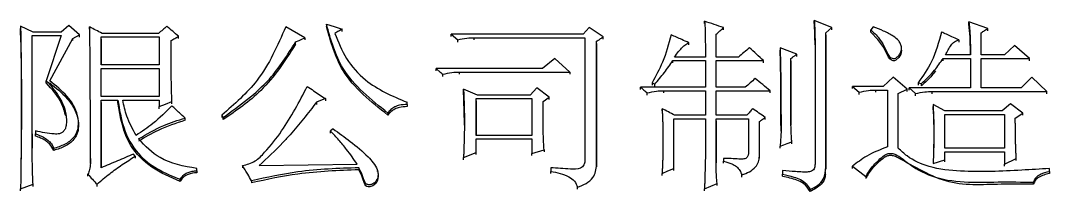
# Model space of a CAD drawing. Header units: millimetres. Extents: x 2251 to 4395, y 932 to 2449.
# Drawn here: x 2762.95 to 2776.34, y 2234.47 to 2236.7 of the extents above; entities that cross this region are included whole.
import ezdxf

# ---------------------------------------------------------------- set-up
doc = ezdxf.new("R2010")
doc.units = ezdxf.units.MM

msp = doc.modelspace()

# ---------------------------------------------------------------- linework, layer by layer
at = {"color": 7, "linetype": 'Continuous', "lineweight": 25}
for p, q in [((2763.108, 2236.549), (2762.946, 2236.624)), ((2762.946, 2236.624), (2762.946, 2236.594)), ((2762.949, 2236.415), (2762.946, 2236.594)), ((2763.573, 2236.633), (2763.476, 2236.549)), ((2763.714, 2236.512), (2763.573, 2236.633)), ((2763.844, 2236.585), (2763.844, 2236.615)), ((2766.645, 2236.475), (2766.397, 2236.615)), ((2766.927, 2236.652), (2766.927, 2236.622)), ((2767.132, 2236.557), (2767.132, 2236.587)), ((2770.345, 2236.606), (2770.269, 2236.521)), ((2770.529, 2236.484), (2770.345, 2236.606)), ((2771.849, 2236.66), (2771.849, 2236.69)), ((2772.097, 2236.576), (2772.097, 2236.606)), ((2773.504, 2236.606), (2773.276, 2236.699)), ((2773.276, 2236.669), (2773.276, 2236.699)), ((2773.428, 2236.54), (2773.504, 2236.606)), ((2773.504, 2236.576), (2773.504, 2236.606)), ((2774.045, 2236.615), (2774.012, 2236.578)), ((2774.012, 2236.548), (2774.012, 2236.577)), ((2775.537, 2236.596), (2775.288, 2236.68)), ((2775.288, 2236.65), (2775.288, 2236.68)), ((2775.537, 2236.566), (2775.537, 2236.596)), ((2763.097, 2236.503), (2763.476, 2236.503)), ((2763.097, 2235.031), (2763.097, 2236.503)), ((2763.097, 2236.473), (2763.097, 2236.503)), ((2763.476, 2236.549), (2763.108, 2236.549)), ((2763.476, 2236.503), (2763.281, 2235.913)), ((2763.325, 2235.913), (2763.627, 2236.465)), ((2763.627, 2236.465), (2763.714, 2236.512)), ((2763.627, 2236.436), (2763.627, 2236.465)), ((2763.714, 2236.482), (2763.714, 2236.512)), ((2763.995, 2236.484), (2764.752, 2236.484)), ((2763.995, 2236.119), (2763.995, 2236.484)), ((2763.995, 2236.454), (2763.995, 2236.484)), ((2763.995, 2236.454), (2763.995, 2236.119)), ((2764.742, 2236.531), (2764.006, 2236.531)), ((2764.752, 2236.484), (2764.752, 2236.119)), ((2765.001, 2236.464), (2765.001, 2236.493)), ((2766.645, 2236.475), (2766.645, 2236.445)), ((2768.549, 2236.521), (2768.636, 2236.447)), ((2770.269, 2236.521), (2768.549, 2236.521)), ((2768.549, 2236.492), (2768.549, 2236.521)), ((2768.636, 2236.417), (2768.636, 2236.447)), ((2768.852, 2236.475), (2770.291, 2236.475)), ((2768.852, 2236.445), (2768.852, 2236.475)), ((2770.291, 2236.475), (2770.291, 2234.862)), ((2770.529, 2236.455), (2770.529, 2236.484)), ((2772, 2236.222), (2772, 2236.521)), ((2772, 2236.492), (2772, 2236.521)), ((2773.428, 2234.787), (2773.428, 2236.54)), ((2773.428, 2236.511), (2773.428, 2236.54)), ((2773.428, 2236.51), (2773.428, 2234.759)), ((2775.159, 2236.447), (2775.159, 2236.417)), ((2775.451, 2236.25), (2775.451, 2236.54)), ((2775.451, 2236.511), (2775.451, 2236.54)), ((2766.526, 2236.389), (2766.526, 2236.419)), ((2770.442, 2234.815), (2770.442, 2236.428)), ((2770.442, 2236.399), (2770.442, 2236.428)), ((2770.442, 2236.398), (2770.442, 2234.787)), ((2771.643, 2236.38), (2771.643, 2236.409)), ((2771.859, 2236.363), (2771.859, 2236.222)), ((2771.859, 2236.363), (2771.859, 2236.333)), ((2773.049, 2236.26), (2772.833, 2236.344)), ((2772.833, 2236.344), (2772.833, 2236.315)), ((2773.287, 2236.409), (2773.287, 2234.824)), ((2773.287, 2236.409), (2773.287, 2236.38)), ((2774.411, 2236.345), (2774.411, 2236.355)), ((2774.411, 2236.325), (2774.411, 2236.336)), ((2775.883, 2236.372), (2775.754, 2236.25)), ((2776.078, 2236.204), (2775.883, 2236.372)), ((2769.901, 2236.204), (2769.739, 2236.072)), ((2770.096, 2236.026), (2769.901, 2236.204)), ((2771.438, 2236.175), (2771.859, 2236.175)), ((2771.859, 2236.222), (2771.459, 2236.222)), ((2771.859, 2236.175), (2771.859, 2235.829)), ((2772.292, 2236.222), (2772, 2236.222)), ((2772, 2236.175), (2772.617, 2236.175)), ((2772, 2235.829), (2772, 2236.175)), ((2772, 2236.146), (2772, 2236.175)), ((2772.617, 2236.146), (2772.617, 2236.175)), ((2772.974, 2235.332), (2772.974, 2236.204)), ((2772.974, 2236.174), (2772.974, 2236.204)), ((2772.974, 2236.174), (2772.974, 2235.332)), ((2773.049, 2236.23), (2773.049, 2236.26)), ((2774.953, 2236.204), (2775.31, 2236.204)), ((2774.953, 2236.174), (2774.953, 2236.204)), ((2775.31, 2236.25), (2774.986, 2236.25)), ((2775.31, 2236.204), (2775.31, 2235.82)), ((2775.754, 2236.25), (2775.451, 2236.25)), ((2775.451, 2236.204), (2776.078, 2236.204)), ((2775.451, 2235.82), (2775.451, 2236.204)), ((2775.451, 2236.174), (2775.451, 2236.204)), ((2776.078, 2236.174), (2776.078, 2236.204)), ((2764.752, 2236.119), (2763.995, 2236.119)), ((2763.995, 2236.072), (2764.752, 2236.072)), ((2763.995, 2235.707), (2763.995, 2236.072)), ((2763.995, 2236.044), (2763.995, 2236.072)), ((2764.752, 2236.072), (2764.752, 2235.707)), ((2769.739, 2236.072), (2768.355, 2236.072)), ((2768.355, 2236.044), (2768.355, 2236.072)), ((2763.281, 2235.885), (2763.281, 2235.913)), ((2768.441, 2235.969), (2768.441, 2235.998)), ((2768.657, 2236.026), (2770.096, 2236.026)), ((2768.657, 2235.997), (2768.657, 2236.026)), ((2770.096, 2236.026), (2770.096, 2235.997)), ((2774.304, 2235.96), (2774.174, 2235.838)), ((2774.488, 2235.801), (2774.304, 2235.96)), ((2776.111, 2235.96), (2775.97, 2235.82)), ((2776.305, 2235.773), (2776.111, 2235.96)), ((2768.895, 2235.726), (2768.712, 2235.801)), ((2768.712, 2235.772), (2768.712, 2235.801)), ((2769.664, 2235.82), (2769.577, 2235.726)), ((2769.826, 2235.698), (2769.664, 2235.82)), ((2771.859, 2235.829), (2771.016, 2235.829)), ((2771.016, 2235.8), (2771.016, 2235.829)), ((2771.167, 2235.885), (2771.2, 2235.866)), ((2771.167, 2235.885), (2771.167, 2235.857)), ((2771.2, 2235.838), (2771.2, 2235.866)), ((2771.319, 2235.782), (2771.859, 2235.782)), ((2771.319, 2235.754), (2771.319, 2235.782)), ((2771.859, 2235.782), (2771.859, 2235.463)), ((2772.379, 2235.829), (2772, 2235.829)), ((2772, 2235.782), (2772.703, 2235.782)), ((2772, 2235.463), (2772, 2235.782)), ((2772, 2235.754), (2772, 2235.782)), ((2772.703, 2235.754), (2772.703, 2235.782)), ((2773.774, 2235.838), (2773.861, 2235.763)), ((2774.174, 2235.838), (2773.774, 2235.838)), ((2774.077, 2235.792), (2774.228, 2235.792)), ((2774.077, 2235.763), (2774.077, 2235.792)), ((2774.228, 2235.792), (2774.228, 2235.05)), ((2774.369, 2235.745), (2774.488, 2235.801)), ((2774.488, 2235.772), (2774.488, 2235.801)), ((2774.51, 2235.82), (2774.596, 2235.745)), ((2775.31, 2235.82), (2774.51, 2235.82)), ((2774.51, 2235.791), (2774.51, 2235.82)), ((2774.629, 2235.885), (2774.672, 2235.876)), ((2774.629, 2235.885), (2774.629, 2235.857)), ((2774.672, 2235.847), (2774.672, 2235.876)), ((2774.813, 2235.773), (2776.305, 2235.773)), ((2774.813, 2235.744), (2774.813, 2235.773)), ((2775.97, 2235.82), (2775.451, 2235.82)), ((2776.305, 2235.744), (2776.305, 2235.773)), ((2764.752, 2235.707), (2763.995, 2235.707)), ((2763.995, 2235.66), (2764.212, 2235.66)), ((2763.995, 2234.777), (2763.995, 2235.66)), ((2763.995, 2235.632), (2763.995, 2235.66)), ((2764.212, 2235.632), (2764.212, 2235.66)), ((2764.276, 2235.66), (2764.752, 2235.66)), ((2764.752, 2235.66), (2764.752, 2235.576)), ((2764.915, 2235.613), (2764.915, 2235.641)), ((2766.916, 2235.679), (2766.797, 2235.632)), ((2766.916, 2235.679), (2766.916, 2235.651)), ((2768.874, 2235.679), (2769.599, 2235.679)), ((2768.874, 2235.2), (2768.874, 2235.679)), ((2768.874, 2235.651), (2768.874, 2235.679)), ((2768.874, 2235.65), (2768.874, 2235.2)), ((2769.577, 2235.726), (2768.895, 2235.726)), ((2769.599, 2235.679), (2769.599, 2235.2)), ((2769.75, 2235.641), (2769.826, 2235.698)), ((2769.75, 2235.247), (2769.75, 2235.641)), ((2769.75, 2235.613), (2769.75, 2235.641)), ((2769.826, 2235.669), (2769.826, 2235.698)), ((2771.102, 2235.726), (2771.102, 2235.754)), ((2773.861, 2235.735), (2773.861, 2235.763)), ((2774.369, 2235.031), (2774.369, 2235.745)), ((2774.369, 2235.716), (2774.369, 2235.745)), ((2774.596, 2235.716), (2774.596, 2235.745)), ((2763.995, 2235.631), (2763.995, 2234.777)), ((2764.752, 2235.548), (2764.752, 2235.576)), ((2766.797, 2235.632), (2766.797, 2235.604)), ((2767.976, 2235.604), (2767.976, 2235.632)), ((2767.976, 2235.604), (2767.976, 2235.632)), ((2767.976, 2235.604), (2767.976, 2235.576)), ((2771.297, 2235.52), (2771.297, 2235.548)), ((2774.975, 2235.52), (2774.823, 2235.604)), ((2774.823, 2235.604), (2774.823, 2235.575)), ((2774.827, 2235.481), (2774.823, 2235.575)), ((2775.721, 2235.52), (2774.975, 2235.52)), ((2775.829, 2235.613), (2775.721, 2235.52)), ((2775.992, 2235.491), (2775.829, 2235.613)), ((2763.699, 2235.362), (2763.699, 2235.39)), ((2765.088, 2235.398), (2765.088, 2235.426)), ((2765.564, 2235.463), (2765.585, 2235.435)), ((2765.585, 2235.407), (2765.585, 2235.435)), ((2767.727, 2235.491), (2767.727, 2235.463)), ((2771.448, 2235.416), (2771.859, 2235.416)), ((2771.448, 2234.768), (2771.448, 2235.416)), ((2771.448, 2235.388), (2771.448, 2235.416)), ((2771.859, 2235.463), (2771.459, 2235.463)), ((2771.859, 2235.416), (2771.859, 2234.909)), ((2772.4, 2235.463), (2772, 2235.463)), ((2772, 2235.416), (2772.422, 2235.416)), ((2772, 2234.843), (2772, 2235.416)), ((2772, 2235.388), (2772, 2235.416)), ((2772, 2235.388), (2772, 2234.843)), ((2772.422, 2235.416), (2772.422, 2234.984)), ((2772.563, 2234.928), (2772.563, 2235.379)), ((2772.563, 2235.351), (2772.563, 2235.379)), ((2772.638, 2235.407), (2772.638, 2235.435)), ((2774.975, 2235.473), (2775.754, 2235.473)), ((2774.975, 2235.031), (2774.975, 2235.473)), ((2774.975, 2235.445), (2774.975, 2235.473)), ((2775.754, 2235.473), (2775.754, 2235.031)), ((2775.894, 2235.426), (2775.992, 2235.491)), ((2775.992, 2235.463), (2775.992, 2235.491)), ((2763.141, 2235.257), (2763.141, 2235.219)), ((2767.013, 2235.285), (2766.981, 2235.257)), ((2766.981, 2235.229), (2766.981, 2235.257)), ((2772.844, 2235.257), (2772.833, 2235.059)), ((2763.097, 2235.219), (2763.097, 2235.031)), ((2763.141, 2235.191), (2763.141, 2235.219)), ((2769.599, 2235.2), (2768.874, 2235.2)), ((2768.874, 2235.153), (2769.599, 2235.153)), ((2768.874, 2234.975), (2768.874, 2235.153)), ((2768.874, 2235.126), (2768.874, 2235.153)), ((2769.599, 2235.153), (2769.599, 2234.965)), ((2772.984, 2235.088), (2772.984, 2235.116)), ((2763.379, 2235.004), (2763.379, 2235.031)), ((2763.854, 2234.832), (2763.854, 2234.983)), ((2768.712, 2234.909), (2768.874, 2234.975)), ((2768.874, 2234.948), (2768.874, 2234.975)), ((2769.599, 2234.965), (2769.761, 2235.012)), ((2769.761, 2235.012), (2769.761, 2234.985)), ((2772.833, 2235.032), (2772.833, 2235.059)), ((2775.754, 2235.031), (2774.975, 2235.031)), ((2774.975, 2234.984), (2775.754, 2234.984)), ((2774.975, 2234.881), (2774.975, 2234.984)), ((2774.975, 2234.957), (2774.975, 2234.984)), ((2775.754, 2234.984), (2775.754, 2234.824)), ((2764.439, 2234.928), (2764.417, 2234.956)), ((2764.439, 2234.928), (2764.439, 2234.901)), ((2768.712, 2234.882), (2768.712, 2234.909)), ((2769.599, 2234.938), (2769.599, 2234.965)), ((2772.097, 2234.899), (2772.097, 2234.862)), ((2772.097, 2234.835), (2772.097, 2234.862)), ((2772.563, 2234.901), (2772.563, 2234.928)), ((2774.823, 2234.834), (2774.975, 2234.881)), ((2774.975, 2234.854), (2774.975, 2234.881)), ((2775.754, 2234.824), (2775.905, 2234.9)), ((2775.905, 2234.873), (2775.905, 2234.9)), ((2765.239, 2234.739), (2765.239, 2234.768)), ((2765.239, 2234.741), (2765.239, 2234.768)), ((2765.239, 2234.739), (2765.239, 2234.713)), ((2765.834, 2234.805), (2765.834, 2234.778)), ((2766.051, 2234.805), (2767.327, 2234.824)), ((2767.349, 2234.777), (2767.349, 2234.75)), ((2767.592, 2234.728), (2767.592, 2234.738)), ((2769.847, 2234.777), (2769.847, 2234.73)), ((2769.847, 2234.703), (2769.847, 2234.73)), ((2770.442, 2234.788), (2770.442, 2234.815)), ((2771.297, 2234.675), (2771.297, 2234.702)), ((2771.448, 2234.741), (2771.448, 2234.768)), ((2772.865, 2234.74), (2772.865, 2234.692)), ((2773.425, 2234.693), (2773.425, 2234.72)), ((2773.428, 2234.76), (2773.428, 2234.787)), ((2773.774, 2234.796), (2773.947, 2234.664)), ((2773.774, 2234.769), (2773.774, 2234.796)), ((2775.754, 2234.797), (2775.754, 2234.824)), ((2776.338, 2234.73), (2776.338, 2234.768)), ((2776.338, 2234.741), (2776.338, 2234.768)), ((2776.338, 2234.73), (2776.338, 2234.703)), ((2763.822, 2234.666), (2763.822, 2234.692)), ((2765.023, 2234.6), (2765.023, 2234.627)), ((2765.953, 2234.608), (2765.953, 2234.581)), ((2772.011, 2234.544), (2772.011, 2234.57)), ((2772.335, 2234.656), (2772.335, 2234.683)), ((2772.865, 2234.666), (2772.865, 2234.692)), ((2773.947, 2234.664), (2773.947, 2234.638)), ((2776.132, 2234.562), (2776.132, 2234.589)), ((2762.946, 2234.504), (2763.108, 2234.561)), ((2762.946, 2234.478), (2762.946, 2234.504)), ((2763.108, 2234.534), (2763.108, 2234.561)), ((2763.941, 2234.534), (2763.941, 2234.561)), ((2770.194, 2234.497), (2770.194, 2234.523)), ((2771.849, 2234.478), (2771.849, 2234.504)), ((2773.222, 2234.467), (2773.222, 2234.495))]:
    msp.add_line(p, q, dxfattribs=at)
at = {"color": 7, "linetype": 'Continuous', "lineweight": 25, "flags": 128}
for points in [[(2766.927, 2236.652), (2767.029, 2236.619), (2767.132, 2236.587)], [(2766.526, 2236.419), (2766.571, 2236.44), (2766.608, 2236.457), (2766.645, 2236.475)], [(2774.409, 2236.324), (2774.412, 2236.308), (2774.404, 2236.261), (2774.378, 2236.215), (2774.339, 2236.181), (2774.321, 2236.174), (2774.302, 2236.173), (2774.282, 2236.18), (2774.259, 2236.198), (2774.242, 2236.222), (2774.183, 2236.347), (2774.106, 2236.452), (2774.012, 2236.548), (2774.012, 2236.548)], [(2771.438, 2236.146), (2771.438, 2236.154), (2771.438, 2236.161), (2771.438, 2236.175)], [(2773.774, 2235.81), (2773.774, 2235.824), (2773.774, 2235.838)], [(2764.752, 2235.576), (2764.834, 2235.609), (2764.915, 2235.641)], [(2765.564, 2235.463), (2765.564, 2235.453), (2765.564, 2235.444), (2765.564, 2235.435)], [(2772.833, 2235.059), (2772.88, 2235.077), (2772.926, 2235.094), (2772.984, 2235.116)], [(2767.596, 2234.681), (2767.599, 2234.669), (2767.59, 2234.611), (2767.568, 2234.571), (2767.533, 2234.541), (2767.494, 2234.528), (2767.472, 2234.527), (2767.455, 2234.532), (2767.441, 2234.543), (2767.426, 2234.564), (2767.406, 2234.62), (2767.386, 2234.672), (2767.349, 2234.75), (2767.349, 2234.75)], [(2771.297, 2234.702), (2771.373, 2234.735), (2771.448, 2234.768)], [(2771.849, 2234.504), (2771.93, 2234.537), (2772.011, 2234.57)]]:
    msp.add_lwpolyline(points, dxfattribs=at)
at = {"color": 7, "linetype": 'Continuous', "lineweight": 25}
for points, knots in [([(2762.946, 2236.624), (2762.946, 2236.613), (2762.947, 2236.589), (2762.947, 2236.554), (2762.948, 2236.508), (2762.949, 2236.45), (2762.95, 2236.38), (2762.951, 2236.31), (2762.952, 2236.241), (2762.953, 2236.171), (2762.954, 2236.101), (2762.955, 2236.043), (2762.955, 2235.985), (2762.956, 2235.927), (2762.956, 2235.857), (2762.957, 2235.798), (2762.957, 2235.752), (2762.957, 2235.717), (2762.957, 2235.682), (2762.957, 2235.647), (2762.957, 2235.618), (2762.957, 2235.594), (2762.957, 2235.577), (2762.957, 2235.559), (2762.957, 2235.542), (2762.957, 2235.527), (2762.957, 2235.516), (2762.957, 2235.504), (2762.957, 2235.489), (2762.957, 2235.472), (2762.957, 2235.454), (2762.957, 2235.437), (2762.957, 2235.419), (2762.957, 2235.402), (2762.956, 2235.379), (2762.956, 2235.349), (2762.956, 2235.314), (2762.956, 2235.279), (2762.955, 2235.244), (2762.955, 2235.209), (2762.955, 2235.174), (2762.954, 2235.128), (2762.954, 2235.069), (2762.953, 2234.999), (2762.952, 2234.929), (2762.951, 2234.859), (2762.95, 2234.8), (2762.95, 2234.753), (2762.949, 2234.718), (2762.949, 2234.683), (2762.948, 2234.648), (2762.948, 2234.613), (2762.947, 2234.577), (2762.947, 2234.541), (2762.946, 2234.516), (2762.946, 2234.504)], [0, 0, 0, 0, 0.016501, 0.033002, 0.049503, 0.082504, 0.115506, 0.148508, 0.18151, 0.214512, 0.247513, 0.280515, 0.297016, 0.330018, 0.36302, 0.396021, 0.412522, 0.429023, 0.445524, 0.462025, 0.478526, 0.486776, 0.495027, 0.503277, 0.511528, 0.519778, 0.523903, 0.528029, 0.536279, 0.54453, 0.55278, 0.56103, 0.569281, 0.577531, 0.585782, 0.602283, 0.618784, 0.635284, 0.651785, 0.668286, 0.684787, 0.701288, 0.73429, 0.767292, 0.800293, 0.833295, 0.866297, 0.882798, 0.899299, 0.9158, 0.932301, 0.948801, 0.965302, 0.982651, 1, 1, 1, 1]), ([(2763.844, 2236.615), (2763.844, 2236.553), (2763.845, 2236.43), (2763.846, 2236.245), (2763.847, 2236.06), (2763.848, 2235.906), (2763.849, 2235.752), (2763.85, 2235.597), (2763.851, 2235.412), (2763.852, 2235.257), (2763.853, 2235.114), (2763.853, 2235.008), (2763.854, 2234.909), (2763.854, 2234.859), (2763.855, 2234.834)], [0, 0, 0, 0, 0.104023, 0.208045, 0.312068, 0.416091, 0.468102, 0.572125, 0.676148, 0.78017, 0.832182, 0.916091, 0.958045, 1, 1, 1, 1]), ([(2764.006, 2236.531), (2763.979, 2236.545), (2763.925, 2236.573), (2763.871, 2236.601), (2763.844, 2236.615)], [0, 0, 0, 0, 0.5, 1, 1, 1, 1]), ([(2764.85, 2236.624), (2764.832, 2236.609), (2764.796, 2236.577), (2764.76, 2236.546), (2764.742, 2236.531)], [0, 0, 0, 0, 0.500001, 1, 1, 1, 1]), ([(2765.001, 2236.493), (2764.976, 2236.515), (2764.926, 2236.559), (2764.875, 2236.602), (2764.85, 2236.624)], [0, 0, 0, 0, 0.499999, 1, 1, 1, 1]), ([(2766.397, 2236.615), (2766.29, 2236.371), (2766.098, 2235.929), (2765.729, 2235.607), (2765.564, 2235.463)], [0, 0, 0, 0, 0.552865, 1, 1, 1, 1]), ([(2767.727, 2235.491), (2767.505, 2235.669), (2767.112, 2235.983), (2766.983, 2236.45), (2766.927, 2236.652)], [0, 0, 0, 0, 0.567651, 1, 1, 1, 1]), ([(2767.727, 2235.463), (2767.505, 2235.64), (2767.112, 2235.953), (2766.983, 2236.42), (2766.927, 2236.622)], [0, 0, 0, 0, 0.567768, 1, 1, 1, 1]), ([(2767.132, 2236.587), (2767.118, 2236.579), (2767.095, 2236.565), (2767.062, 2236.546), (2767.044, 2236.536), (2767.035, 2236.531)], [0, 0, 0, 0, 0.439737, 0.71987, 1, 1, 1, 1]), ([(2771.849, 2236.69), (2771.852, 2236.651), (2771.857, 2236.577), (2771.859, 2236.468), (2771.859, 2236.398), (2771.859, 2236.363)], [0, 0, 0, 0, 0.356505, 0.6781686, 1, 1, 1, 1]), ([(2772.097, 2236.606), (2772.056, 2236.62), (2771.973, 2236.648), (2771.89, 2236.676), (2771.849, 2236.69)], [0, 0, 0, 0, 0.499999, 1, 1, 1, 1]), ([(2772, 2236.521), (2772.016, 2236.535), (2772.049, 2236.563), (2772.081, 2236.592), (2772.097, 2236.606)], [0, 0, 0, 0, 0.500001, 1, 1, 1, 1]), ([(2773.276, 2236.699), (2773.279, 2236.667), (2773.283, 2236.602), (2773.286, 2236.506), (2773.287, 2236.441), (2773.287, 2236.409)], [0, 0, 0, 0, 0.335205, 0.667529, 1, 1, 1, 1]), ([(2773.287, 2236.38), (2773.287, 2236.412), (2773.286, 2236.476), (2773.283, 2236.573), (2773.279, 2236.637), (2773.276, 2236.669)], [0, 0, 0, 0, 0.335659, 0.667726, 1, 1, 1, 1]), ([(2774.012, 2236.577), (2774.05, 2236.542), (2774.146, 2236.452), (2774.207, 2236.323), (2774.249, 2236.236), (2774.269, 2236.217), (2774.287, 2236.206), (2774.309, 2236.201), (2774.329, 2236.204), (2774.355, 2236.219), (2774.383, 2236.248), (2774.408, 2236.29), (2774.415, 2236.342), (2774.405, 2236.392), (2774.369, 2236.447), (2774.294, 2236.506), (2774.18, 2236.564), (2774.09, 2236.598), (2774.045, 2236.615)], [0, 0, 0, 0, 0.132576, 0.339199, 0.368942, 0.383766, 0.408891, 0.423884, 0.438973, 0.459319, 0.498147, 0.542368, 0.587069, 0.63299, 0.675109, 0.75468, 0.876186, 1, 1, 1, 1]), ([(2775.288, 2236.68), (2775.289, 2236.678), (2775.29, 2236.672), (2775.291, 2236.664), (2775.292, 2236.656), (2775.293, 2236.649), (2775.294, 2236.642), (2775.294, 2236.636), (2775.295, 2236.629), (2775.296, 2236.619), (2775.299, 2236.591), (2775.303, 2236.539), (2775.306, 2236.49), (2775.307, 2236.461), (2775.307, 2236.454), (2775.307, 2236.448), (2775.307, 2236.44), (2775.307, 2236.434), (2775.308, 2236.426), (2775.308, 2236.42), (2775.308, 2236.414), (2775.308, 2236.408), (2775.308, 2236.401), (2775.308, 2236.393), (2775.309, 2236.387), (2775.309, 2236.381), (2775.309, 2236.375), (2775.309, 2236.367), (2775.309, 2236.361), (2775.309, 2236.354), (2775.309, 2236.348), (2775.309, 2236.34), (2775.309, 2236.334), (2775.309, 2236.326), (2775.309, 2236.32), (2775.31, 2236.313), (2775.31, 2236.307), (2775.31, 2236.299), (2775.31, 2236.293), (2775.31, 2236.285), (2775.31, 2236.279), (2775.31, 2236.272), (2775.31, 2236.266), (2775.31, 2236.258), (2775.31, 2236.253), (2775.31, 2236.25)], [0, 0, 0, 0, 0.0190515, 0.0381029, 0.0571543, 0.0762057, 0.0857315, 0.1047829, 0.1238344, 0.1333601, 0.1714636, 0.3239096, 0.4928315, 0.5139452, 0.524502, 0.5456156, 0.5561724, 0.577286, 0.5878428, 0.6089564, 0.6195132, 0.63007, 0.6511837, 0.6722973, 0.6828541, 0.6934109, 0.7145245, 0.7250813, 0.7461949, 0.7567517, 0.7778653, 0.7884221, 0.8095357, 0.8200925, 0.8412061, 0.8517629, 0.8728766, 0.8834334, 0.904547, 0.9151038, 0.9362174, 0.9467742, 0.9678878, 0.9784446, 1, 1, 1, 1]), ([(2775.31, 2236.25), (2775.309, 2236.284), (2775.309, 2236.362), (2775.306, 2236.496), (2775.295, 2236.595), (2775.288, 2236.65)], [0, 0, 0, 0, 0.254107, 0.581877, 1, 1, 1, 1]), ([(2775.451, 2236.54), (2775.465, 2236.55), (2775.494, 2236.568), (2775.523, 2236.587), (2775.537, 2236.596)], [0, 0, 0, 0, 0.499999, 1, 1, 1, 1]), ([(2762.948, 2236.485), (2762.948, 2236.485), (2762.948, 2236.485), (2762.948, 2236.484), (2762.948, 2236.475), (2762.952, 2236.167), (2762.957, 2235.736), (2762.955, 2235.213), (2762.952, 2234.936), (2762.95, 2234.794), (2762.949, 2234.707), (2762.949, 2234.681), (2762.948, 2234.668)], [0, 0, 0, 0, 0.000561, 0.001264, 0.002999, 0.021919, 0.484329, 0.728284, 0.866003, 0.931669, 0.9642, 1, 1, 1, 1]), ([(2764.904, 2236.437), (2764.92, 2236.447), (2764.953, 2236.465), (2764.985, 2236.484), (2765.001, 2236.493)], [0, 0, 0, 0, 0.4999992, 1, 1, 1, 1]), ([(2767.035, 2236.531), (2767.08, 2236.419), (2767.171, 2236.193), (2767.474, 2235.847), (2767.785, 2235.714), (2767.976, 2235.632)], [0, 0, 0, 0, 0.271527, 0.550151, 1, 1, 1, 1]), ([(2768.636, 2236.447), (2768.676, 2236.456), (2768.747, 2236.473), (2768.82, 2236.474), (2768.852, 2236.475)], [0, 0, 0, 0, 0.558835, 1, 1, 1, 1]), ([(2770.442, 2236.428), (2770.457, 2236.437), (2770.486, 2236.456), (2770.514, 2236.475), (2770.529, 2236.484)], [0, 0, 0, 0, 0.4999996, 1, 1, 1, 1]), ([(2771.416, 2236.512), (2771.382, 2236.391), (2771.322, 2236.174), (2771.215, 2235.974), (2771.167, 2235.885)], [0, 0, 0, 0, 0.557381, 1, 1, 1, 1]), ([(2771.643, 2236.409), (2771.613, 2236.423), (2771.56, 2236.447), (2771.484, 2236.481), (2771.439, 2236.502), (2771.416, 2236.512)], [0, 0, 0, 0, 0.401772, 0.700886, 1, 1, 1, 1]), ([(2774.932, 2236.549), (2774.897, 2236.417), (2774.835, 2236.179), (2774.692, 2235.976), (2774.629, 2235.885)], [0, 0, 0, 0, 0.555082, 1, 1, 1, 1]), ([(2775.159, 2236.447), (2775.128, 2236.46), (2775.075, 2236.484), (2774.999, 2236.519), (2774.954, 2236.539), (2774.932, 2236.549)], [0, 0, 0, 0, 0.40179, 0.700895, 1, 1, 1, 1]), ([(2774.986, 2236.25), (2775.008, 2236.294), (2775.039, 2236.355), (2775.099, 2236.426), (2775.139, 2236.44), (2775.159, 2236.447)], [0, 0, 0, 0, 0.55151, 0.77279, 1, 1, 1, 1]), ([(2764.915, 2235.641), (2764.91, 2235.802), (2764.906, 2235.967), (2764.905, 2236.134), (2764.905, 2236.147), (2764.905, 2236.16), (2764.905, 2236.173), (2764.905, 2236.183), (2764.905, 2236.196), (2764.905, 2236.209), (2764.904, 2236.222), (2764.904, 2236.232), (2764.904, 2236.245), (2764.904, 2236.258), (2764.904, 2236.271), (2764.904, 2236.284), (2764.904, 2236.297), (2764.904, 2236.31), (2764.904, 2236.32), (2764.904, 2236.333), (2764.904, 2236.344), (2764.904, 2236.354), (2764.904, 2236.361), (2764.904, 2236.367), (2764.904, 2236.374), (2764.904, 2236.379), (2764.904, 2236.385), (2764.904, 2236.392), (2764.904, 2236.398), (2764.904, 2236.403), (2764.904, 2236.41), (2764.904, 2236.416), (2764.904, 2236.423), (2764.904, 2236.429), (2764.904, 2236.434), (2764.904, 2236.437)], [0, 0, 0, 0, 0.606141, 0.618449, 0.630757, 0.655373, 0.667681, 0.679989, 0.692297, 0.716913, 0.729221, 0.741529, 0.753837, 0.778453, 0.790761, 0.803069, 0.827685, 0.839993, 0.852301, 0.864609, 0.889225, 0.895379, 0.901533, 0.913842, 0.919996, 0.92615, 0.932304, 0.944612, 0.950766, 0.95692, 0.963074, 0.975382, 0.981536, 0.98769, 1, 1, 1, 1]), ([(2765.585, 2235.435), (2765.799, 2235.59), (2766.178, 2235.863), (2766.421, 2236.25), (2766.526, 2236.419)], [0, 0, 0, 0, 0.565351, 1, 1, 1, 1]), ([(2766.526, 2236.389), (2766.389, 2236.175), (2766.14, 2235.79), (2765.756, 2235.525), (2765.585, 2235.407)], [0, 0, 0, 0, 0.55369, 1, 1, 1, 1]), ([(2771.459, 2236.222), (2771.476, 2236.246), (2771.504, 2236.286), (2771.548, 2236.338), (2771.59, 2236.381), (2771.625, 2236.4), (2771.643, 2236.409)], [0, 0, 0, 0, 0.335639, 0.554348, 0.775254, 1, 1, 1, 1]), ([(2772.433, 2236.344), (2772.409, 2236.324), (2772.362, 2236.283), (2772.316, 2236.243), (2772.292, 2236.222)], [0, 0, 0, 0, 0.5, 1, 1, 1, 1]), ([(2772.617, 2236.175), (2772.586, 2236.204), (2772.525, 2236.26), (2772.463, 2236.316), (2772.433, 2236.344)], [0, 0, 0, 0, 0.5, 1, 1, 1, 1]), ([(2772.833, 2236.344), (2772.833, 2236.333), (2772.834, 2236.318), (2772.834, 2236.297), (2772.834, 2236.281), (2772.835, 2236.265), (2772.835, 2236.25), (2772.835, 2236.234), (2772.836, 2236.218), (2772.836, 2236.203), (2772.836, 2236.187), (2772.837, 2236.171), (2772.837, 2236.15), (2772.838, 2236.129), (2772.838, 2236.109), (2772.838, 2236.093), (2772.839, 2236.077), (2772.839, 2236.061), (2772.839, 2236.041), (2772.84, 2236.02), (2772.84, 2235.999), (2772.84, 2235.978), (2772.841, 2235.941), (2772.842, 2235.868), (2772.842, 2235.794), (2772.843, 2235.732), (2772.843, 2235.705), (2772.843, 2235.684), (2772.843, 2235.669), (2772.843, 2235.653), (2772.843, 2235.637), (2772.843, 2235.621), (2772.843, 2235.606), (2772.843, 2235.59), (2772.843, 2235.574), (2772.843, 2235.559), (2772.843, 2235.543), (2772.843, 2235.522), (2772.843, 2235.501), (2772.844, 2235.48), (2772.844, 2235.464), (2772.844, 2235.448), (2772.844, 2235.433), (2772.844, 2235.417), (2772.844, 2235.401), (2772.844, 2235.388), (2772.844, 2235.378), (2772.844, 2235.37), (2772.844, 2235.362), (2772.844, 2235.354), (2772.844, 2235.346), (2772.844, 2235.338), (2772.844, 2235.33), (2772.844, 2235.322), (2772.844, 2235.315), (2772.844, 2235.304), (2772.844, 2235.294), (2772.844, 2235.283), (2772.844, 2235.275), (2772.844, 2235.266), (2772.844, 2235.26), (2772.844, 2235.257)], [0, 0, 0, 0, 0.028913, 0.04337, 0.057826, 0.072283, 0.08674, 0.101196, 0.115653, 0.13011, 0.144566, 0.159023, 0.173479, 0.202393, 0.216849, 0.231306, 0.245763, 0.260219, 0.274676, 0.303589, 0.318046, 0.332502, 0.361416, 0.419242, 0.534896, 0.563809, 0.592722, 0.607179, 0.621635, 0.636092, 0.650548, 0.665005, 0.679462, 0.693918, 0.708375, 0.722832, 0.737288, 0.751745, 0.780658, 0.795115, 0.809571, 0.824028, 0.838485, 0.852941, 0.867398, 0.881854, 0.889083, 0.896311, 0.903539, 0.910768, 0.917996, 0.925224, 0.932453, 0.939681, 0.946909, 0.954138, 0.968594, 0.975822, 0.983051, 0.990279, 1, 1, 1, 1]), ([(2772.844, 2235.256), (2772.844, 2235.331), (2772.843, 2235.545), (2772.843, 2235.898), (2772.836, 2236.175), (2772.833, 2236.314)], [0, 0, 0, 0, 0.211658, 0.605797, 1, 1, 1, 1]), ([(2771.2, 2235.866), (2771.221, 2235.892), (2771.264, 2235.942), (2771.345, 2236.044), (2771.401, 2236.123), (2771.438, 2236.175)], [0, 0, 0, 0, 0.254915, 0.509864, 1, 1, 1, 1]), ([(2772.974, 2236.204), (2772.98, 2236.208), (2772.996, 2236.22), (2773.021, 2236.239), (2773.04, 2236.253), (2773.049, 2236.26)], [0, 0, 0, 0, 0.25, 0.624999, 1, 1, 1, 1]), ([(2774.672, 2235.876), (2774.731, 2235.932), (2774.837, 2236.032), (2774.918, 2236.151), (2774.953, 2236.204)], [0, 0, 0, 0, 0.563281, 1, 1, 1, 1]), ([(2768.355, 2236.072), (2768.367, 2236.062), (2768.388, 2236.044), (2768.416, 2236.019), (2768.433, 2236.005), (2768.441, 2235.998)], [0, 0, 0, 0, 0.428348, 0.714171, 1, 1, 1, 1]), ([(2774.854, 2236.042), (2774.839, 2236.022), (2774.787, 2235.95), (2774.72, 2235.89), (2774.672, 2235.847)], [0, 0, 0, 0, 0.281385, 1, 1, 1, 1]), ([(2763.281, 2235.913), (2763.34, 2235.846), (2763.443, 2235.727), (2763.534, 2235.535), (2763.546, 2235.393), (2763.538, 2235.305), (2763.516, 2235.262), (2763.487, 2235.234), (2763.442, 2235.215), (2763.322, 2235.219), (2763.22, 2235.24), (2763.141, 2235.257)], [0, 0, 0, 0, 0.23749, 0.42213, 0.564767, 0.621672, 0.660735, 0.693272, 0.725999, 0.787152, 1, 1, 1, 1]), ([(2763.379, 2235.031), (2763.428, 2235.047), (2763.524, 2235.078), (2763.652, 2235.168), (2763.709, 2235.311), (2763.692, 2235.507), (2763.56, 2235.726), (2763.404, 2235.85), (2763.325, 2235.913)], [0, 0, 0, 0, 0.1273113, 0.25064, 0.3763468, 0.5011022, 0.7458194, 1, 1, 1, 1]), ([(2768.441, 2235.998), (2768.481, 2236.007), (2768.552, 2236.024), (2768.625, 2236.025), (2768.657, 2236.026)], [0, 0, 0, 0, 0.558839, 1, 1, 1, 1]), ([(2772.508, 2235.941), (2772.487, 2235.923), (2772.444, 2235.885), (2772.4, 2235.848), (2772.379, 2235.829)], [0, 0, 0, 0, 0.5, 1, 1, 1, 1]), ([(2772.703, 2235.782), (2772.671, 2235.809), (2772.606, 2235.862), (2772.541, 2235.915), (2772.508, 2235.941)], [0, 0, 0, 0, 0.5, 1, 1, 1, 1]), ([(2763.533, 2235.453), (2763.518, 2235.508), (2763.473, 2235.671), (2763.357, 2235.8), (2763.281, 2235.884)], [0, 0, 0, 0, 0.341793, 1, 1, 1, 1]), ([(2763.325, 2235.884), (2763.404, 2235.821), (2763.56, 2235.697), (2763.692, 2235.479), (2763.709, 2235.283), (2763.652, 2235.14), (2763.524, 2235.05), (2763.428, 2235.019), (2763.379, 2235.003)], [0, 0, 0, 0, 0.254227, 0.498888, 0.62358, 0.749246, 0.87261, 1, 1, 1, 1]), ([(2765.834, 2234.805), (2765.891, 2234.821), (2766.005, 2234.852), (2766.169, 2235.025), (2766.416, 2235.336), (2766.574, 2235.64), (2766.678, 2235.838)], [0, 0, 0, 0, 0.124706, 0.247159, 0.50724, 1, 1, 1, 1]), ([(2766.678, 2235.838), (2766.706, 2235.82), (2766.759, 2235.784), (2766.838, 2235.731), (2766.89, 2235.696), (2766.916, 2235.679)], [0, 0, 0, 0, 0.3477794, 0.6738893, 1, 1, 1, 1]), ([(2768.712, 2235.801), (2768.713, 2235.769), (2768.715, 2235.722), (2768.717, 2235.667), (2768.718, 2235.641), (2768.718, 2235.629), (2768.719, 2235.623), (2768.719, 2235.618), (2768.719, 2235.61), (2768.719, 2235.6), (2768.72, 2235.588), (2768.721, 2235.564), (2768.722, 2235.513), (2768.723, 2235.434), (2768.723, 2235.339), (2768.722, 2235.272), (2768.722, 2235.233), (2768.722, 2235.221), (2768.721, 2235.209), (2768.721, 2235.197), (2768.721, 2235.181), (2768.72, 2235.165), (2768.72, 2235.15), (2768.719, 2235.126), (2768.718, 2235.098), (2768.717, 2235.071), (2768.717, 2235.055), (2768.717, 2235.043), (2768.716, 2235.027), (2768.715, 2235.011), (2768.715, 2234.996), (2768.714, 2234.984), (2768.714, 2234.972), (2768.714, 2234.96), (2768.713, 2234.946), (2768.712, 2234.928), (2768.712, 2234.915), (2768.712, 2234.909)], [0, 0, 0, 0, 0.106229, 0.159343, 0.1859, 0.19254, 0.199179, 0.205818, 0.212458, 0.225736, 0.239015, 0.252293, 0.305408, 0.411639, 0.51787, 0.6241, 0.637379, 0.650658, 0.663936, 0.677215, 0.690493, 0.717051, 0.730329, 0.743608, 0.796722, 0.823279, 0.836558, 0.849837, 0.863115, 0.889672, 0.902951, 0.91623, 0.929508, 0.942787, 0.956065, 0.978033, 1, 1, 1, 1]), ([(2768.723, 2235.333), (2768.723, 2235.338), (2768.723, 2235.375), (2768.722, 2235.444), (2768.718, 2235.585), (2768.714, 2235.694), (2768.712, 2235.772)], [0, 0, 0, 0, 0.03725, 0.252924, 0.468596, 1, 1, 1, 1]), ([(2771.016, 2235.829), (2771.03, 2235.816), (2771.059, 2235.791), (2771.088, 2235.766), (2771.102, 2235.754)], [0, 0, 0, 0, 0.4999996, 1, 1, 1, 1]), ([(2771.102, 2235.754), (2771.142, 2235.763), (2771.213, 2235.78), (2771.286, 2235.781), (2771.319, 2235.782)], [0, 0, 0, 0, 0.558835, 1, 1, 1, 1]), ([(2773.861, 2235.763), (2773.9, 2235.773), (2773.972, 2235.789), (2774.045, 2235.791), (2774.077, 2235.792)], [0, 0, 0, 0, 0.558835, 1, 1, 1, 1]), ([(2774.596, 2235.745), (2774.636, 2235.754), (2774.707, 2235.771), (2774.78, 2235.772), (2774.813, 2235.773)], [0, 0, 0, 0, 0.558835, 1, 1, 1, 1]), ([(2764.212, 2235.66), (2764.232, 2235.537), (2764.272, 2235.289), (2764.445, 2234.965), (2764.721, 2234.749), (2764.922, 2234.668), (2765.023, 2234.627)], [0, 0, 0, 0, 0.271409, 0.54611, 0.770558, 1, 1, 1, 1]), ([(2764.45, 2235.2), (2764.405, 2235.282), (2764.325, 2235.428), (2764.291, 2235.59), (2764.276, 2235.66)], [0, 0, 0, 0, 0.561781, 1, 1, 1, 1]), ([(2765.023, 2234.599), (2764.895, 2234.653), (2764.644, 2234.76), (2764.301, 2235.107), (2764.245, 2235.434), (2764.212, 2235.631)], [0, 0, 0, 0, 0.291427, 0.572864, 1, 1, 1, 1]), ([(2764.915, 2235.585), (2764.836, 2235.505), (2764.694, 2235.362), (2764.525, 2235.25), (2764.45, 2235.2)], [0, 0, 0, 0, 0.556475, 1, 1, 1, 1]), ([(2765.088, 2235.426), (2765.063, 2235.448), (2765.022, 2235.486), (2764.965, 2235.539), (2764.931, 2235.57), (2764.915, 2235.585)], [0, 0, 0, 0, 0.420833, 0.71041, 1, 1, 1, 1]), ([(2766.797, 2235.632), (2766.742, 2235.56), (2766.632, 2235.416), (2766.485, 2235.242), (2766.296, 2235.033), (2766.157, 2234.904), (2766.051, 2234.805)], [0, 0, 0, 0, 0.245125, 0.490307, 0.612877, 1, 1, 1, 1]), ([(2767.976, 2235.604), (2767.943, 2235.602), (2767.888, 2235.599), (2767.816, 2235.573), (2767.764, 2235.539), (2767.739, 2235.507), (2767.727, 2235.491)], [0, 0, 0, 0, 0.347684, 0.57015, 0.787843, 1, 1, 1, 1]), ([(2767.976, 2235.575), (2767.943, 2235.574), (2767.888, 2235.571), (2767.816, 2235.545), (2767.764, 2235.51), (2767.739, 2235.479), (2767.727, 2235.463)], [0, 0, 0, 0, 0.3477823, 0.5702781, 0.7879423, 1, 1, 1, 1]), ([(2771.297, 2235.548), (2771.297, 2235.543), (2771.297, 2235.535), (2771.298, 2235.524), (2771.298, 2235.515), (2771.299, 2235.506), (2771.299, 2235.497), (2771.299, 2235.489), (2771.3, 2235.48), (2771.3, 2235.471), (2771.3, 2235.462), (2771.301, 2235.454), (2771.301, 2235.445), (2771.302, 2235.436), (2771.302, 2235.427), (2771.302, 2235.419), (2771.303, 2235.41), (2771.303, 2235.401), (2771.303, 2235.393), (2771.303, 2235.384), (2771.304, 2235.375), (2771.304, 2235.366), (2771.304, 2235.358), (2771.305, 2235.349), (2771.305, 2235.338), (2771.305, 2235.325), (2771.306, 2235.298), (2771.308, 2235.207), (2771.308, 2235.101), (2771.307, 2235.005), (2771.306, 2234.974), (2771.306, 2234.952), (2771.305, 2234.935), (2771.305, 2234.917), (2771.304, 2234.9), (2771.304, 2234.882), (2771.303, 2234.865), (2771.302, 2234.852), (2771.302, 2234.841), (2771.302, 2234.832), (2771.301, 2234.823), (2771.301, 2234.814), (2771.301, 2234.804), (2771.3, 2234.795), (2771.3, 2234.784), (2771.3, 2234.775), (2771.299, 2234.764), (2771.299, 2234.755), (2771.299, 2234.747), (2771.298, 2234.738), (2771.298, 2234.729), (2771.298, 2234.72), (2771.297, 2234.712), (2771.297, 2234.706), (2771.297, 2234.702)], [0, 0, 0, 0, 0.015528, 0.031057, 0.038821, 0.046585, 0.062113, 0.069877, 0.077641, 0.09317, 0.100934, 0.108698, 0.124226, 0.131991, 0.139755, 0.155283, 0.163047, 0.170811, 0.18634, 0.194104, 0.201868, 0.217396, 0.22516, 0.232925, 0.248453, 0.263981, 0.27951, 0.341623, 0.590106, 0.65222, 0.683276, 0.698805, 0.729861, 0.74539, 0.760918, 0.791975, 0.807503, 0.823031, 0.83856, 0.846324, 0.854088, 0.869616, 0.87738, 0.892909, 0.900673, 0.916201, 0.923965, 0.939494, 0.947258, 0.955022, 0.97055, 0.978315, 0.986079, 1, 1, 1, 1]), ([(2771.459, 2235.463), (2771.432, 2235.477), (2771.378, 2235.505), (2771.324, 2235.534), (2771.297, 2235.548)], [0, 0, 0, 0, 0.5, 1, 1, 1, 1]), ([(2772.476, 2235.548), (2772.463, 2235.534), (2772.438, 2235.505), (2772.413, 2235.477), (2772.4, 2235.463)], [0, 0, 0, 0, 0.5, 1, 1, 1, 1]), ([(2772.638, 2235.435), (2772.611, 2235.454), (2772.557, 2235.491), (2772.503, 2235.529), (2772.476, 2235.548)], [0, 0, 0, 0, 0.499999, 1, 1, 1, 1]), ([(2774.823, 2235.604), (2774.827, 2235.511), (2774.833, 2235.373), (2774.836, 2235.116), (2774.829, 2234.952), (2774.823, 2234.834)], [0, 0, 0, 0, 0.360824, 0.541241, 1, 1, 1, 1]), ([(2764.482, 2235.153), (2764.589, 2235.217), (2764.78, 2235.33), (2764.993, 2235.396), (2765.088, 2235.426)], [0, 0, 0, 0, 0.5581675, 1, 1, 1, 1]), ([(2765.088, 2235.397), (2764.969, 2235.358), (2764.757, 2235.287), (2764.566, 2235.174), (2764.482, 2235.125)], [0, 0, 0, 0, 0.56146, 1, 1, 1, 1]), ([(2772.563, 2235.379), (2772.575, 2235.388), (2772.6, 2235.407), (2772.626, 2235.426), (2772.638, 2235.435)], [0, 0, 0, 0, 0.5000004, 1, 1, 1, 1]), ([(2774.827, 2235.484), (2774.829, 2235.398), (2774.834, 2235.263), (2774.832, 2235.098), (2774.829, 2234.986), (2774.828, 2234.943), (2774.827, 2234.917)], [0, 0, 0, 0, 0.458446, 0.721932, 0.829459, 1, 1, 1, 1]), ([(2775.905, 2234.9), (2775.905, 2234.902), (2775.905, 2234.908), (2775.904, 2234.916), (2775.904, 2234.924), (2775.904, 2234.932), (2775.903, 2234.94), (2775.903, 2234.948), (2775.903, 2234.956), (2775.903, 2234.964), (2775.902, 2234.972), (2775.902, 2234.98), (2775.902, 2234.988), (2775.901, 2234.996), (2775.901, 2235.004), (2775.901, 2235.012), (2775.9, 2235.02), (2775.9, 2235.028), (2775.9, 2235.036), (2775.9, 2235.044), (2775.899, 2235.052), (2775.899, 2235.06), (2775.899, 2235.068), (2775.899, 2235.076), (2775.898, 2235.084), (2775.898, 2235.092), (2775.898, 2235.1), (2775.898, 2235.108), (2775.897, 2235.116), (2775.897, 2235.124), (2775.897, 2235.132), (2775.897, 2235.14), (2775.897, 2235.148), (2775.897, 2235.156), (2775.896, 2235.164), (2775.896, 2235.172), (2775.896, 2235.18), (2775.896, 2235.191), (2775.896, 2235.201), (2775.896, 2235.212), (2775.895, 2235.22), (2775.895, 2235.228), (2775.895, 2235.236), (2775.895, 2235.244), (2775.895, 2235.252), (2775.895, 2235.26), (2775.895, 2235.268), (2775.895, 2235.276), (2775.895, 2235.284), (2775.895, 2235.292), (2775.895, 2235.3), (2775.895, 2235.308), (2775.895, 2235.316), (2775.895, 2235.324), (2775.895, 2235.332), (2775.895, 2235.34), (2775.895, 2235.348), (2775.894, 2235.356), (2775.894, 2235.364), (2775.894, 2235.372), (2775.894, 2235.38), (2775.894, 2235.388), (2775.894, 2235.396), (2775.894, 2235.404), (2775.894, 2235.414), (2775.894, 2235.421), (2775.894, 2235.426)], [0, 0, 0, 0, 0.015218, 0.030436, 0.045654, 0.060873, 0.076091, 0.091309, 0.106527, 0.121745, 0.136964, 0.152182, 0.1674, 0.182618, 0.197836, 0.213054, 0.228273, 0.243491, 0.258709, 0.273927, 0.289145, 0.304364, 0.319582, 0.3348, 0.350018, 0.365236, 0.380454, 0.395673, 0.410891, 0.426109, 0.441327, 0.456545, 0.471764, 0.486982, 0.5022, 0.517418, 0.532636, 0.547854, 0.578291, 0.593509, 0.608727, 0.623945, 0.639163, 0.654382, 0.6696, 0.684818, 0.700036, 0.715254, 0.730473, 0.745691, 0.760909, 0.776127, 0.791345, 0.806563, 0.821782, 0.837, 0.852218, 0.867436, 0.882654, 0.897873, 0.913091, 0.928309, 0.943527, 0.958745, 0.973963, 1, 1, 1, 1]), ([(2767.327, 2234.824), (2767.283, 2234.889), (2767.208, 2234.997), (2767.088, 2235.139), (2767.017, 2235.217), (2766.981, 2235.257)], [0, 0, 0, 0, 0.425603, 0.712586, 1, 1, 1, 1]), ([(2767.013, 2235.285), (2767.088, 2235.231), (2767.247, 2235.117), (2767.425, 2234.971), (2767.538, 2234.844), (2767.586, 2234.769), (2767.603, 2234.697), (2767.594, 2234.642), (2767.571, 2234.597), (2767.536, 2234.567), (2767.501, 2234.554), (2767.474, 2234.553), (2767.455, 2234.559), (2767.438, 2234.571), (2767.42, 2234.601), (2767.408, 2234.647), (2767.383, 2234.709), (2767.362, 2234.751), (2767.349, 2234.777)], [0, 0, 0, 0, 0.208327, 0.438591, 0.516152, 0.594124, 0.638952, 0.683964, 0.718603, 0.753477, 0.783861, 0.800038, 0.813271, 0.826563, 0.846381, 0.891589, 0.934119, 1, 1, 1, 1]), ([(2769.761, 2235.012), (2769.758, 2235.045), (2769.754, 2235.1), (2769.751, 2235.179), (2769.75, 2235.224), (2769.75, 2235.247)], [0, 0, 0, 0, 0.415965, 0.707929, 1, 1, 1, 1]), ([(2772.984, 2235.116), (2772.983, 2235.134), (2772.98, 2235.172), (2772.976, 2235.244), (2772.975, 2235.297), (2772.974, 2235.332)], [0, 0, 0, 0, 0.2602992, 0.5206063, 1, 1, 1, 1]), ([(2763.141, 2235.219), (2763.175, 2235.206), (2763.232, 2235.184), (2763.302, 2235.139), (2763.35, 2235.091), (2763.369, 2235.051), (2763.379, 2235.031)], [0, 0, 0, 0, 0.348649, 0.570981, 0.788219, 1, 1, 1, 1]), ([(2763.379, 2235.003), (2763.363, 2235.033), (2763.336, 2235.084), (2763.27, 2235.133), (2763.208, 2235.166), (2763.163, 2235.183), (2763.141, 2235.191)], [0, 0, 0, 0, 0.328554, 0.548785, 0.773176, 1, 1, 1, 1]), ([(2765.239, 2234.768), (2765.07, 2234.798), (2764.772, 2234.85), (2764.569, 2235.062), (2764.482, 2235.153)], [0, 0, 0, 0, 0.5699995, 1, 1, 1, 1]), ([(2763.108, 2234.561), (2763.105, 2234.628), (2763.101, 2234.74), (2763.098, 2234.896), (2763.098, 2234.986), (2763.097, 2235.031)], [0, 0, 0, 0, 0.427543, 0.713753, 1, 1, 1, 1]), ([(2772.422, 2234.984), (2772.421, 2234.97), (2772.42, 2234.943), (2772.399, 2234.9), (2772.348, 2234.887), (2772.248, 2234.895), (2772.164, 2234.897), (2772.097, 2234.899)], [0, 0, 0, 0, 0.111188, 0.223572, 0.352358, 0.48582, 1, 1, 1, 1]), ([(2774.228, 2235.05), (2774.136, 2235.014), (2773.972, 2234.95), (2773.834, 2234.843), (2773.774, 2234.796)], [0, 0, 0, 0, 0.564353, 1, 1, 1, 1]), ([(2776.338, 2234.768), (2776.218, 2234.76), (2775.833, 2234.735), (2775.31, 2234.715), (2774.798, 2234.764), (2774.522, 2234.891), (2774.407, 2234.996), (2774.369, 2235.031)], [0, 0, 0, 0, 0.176106, 0.564607, 0.76693, 0.923799, 1, 1, 1, 1]), ([(2763.855, 2234.834), (2763.853, 2234.806), (2763.85, 2234.757), (2763.831, 2234.712), (2763.822, 2234.692)], [0, 0, 0, 0, 0.557581, 1, 1, 1, 1]), ([(2763.941, 2234.561), (2763.995, 2234.608), (2764.1, 2234.699), (2764.268, 2234.819), (2764.382, 2234.892), (2764.439, 2234.928)], [0, 0, 0, 0, 0.347854, 0.67337, 1, 1, 1, 1]), ([(2764.417, 2234.956), (2764.347, 2234.926), (2764.206, 2234.866), (2764.066, 2234.807), (2763.995, 2234.777)], [0, 0, 0, 0, 0.5, 1, 1, 1, 1]), ([(2770.291, 2234.862), (2770.288, 2234.846), (2770.283, 2234.819), (2770.261, 2234.789), (2770.206, 2234.753), (2770.058, 2234.762), (2769.931, 2234.771), (2769.847, 2234.777)], [0, 0, 0, 0, 0.101198, 0.163077, 0.226913, 0.489011, 1, 1, 1, 1]), ([(2771.859, 2234.909), (2771.859, 2234.905), (2771.859, 2234.9), (2771.859, 2234.893), (2771.859, 2234.886), (2771.859, 2234.879), (2771.858, 2234.872), (2771.858, 2234.866), (2771.858, 2234.861), (2771.858, 2234.854), (2771.858, 2234.845), (2771.857, 2234.835), (2771.857, 2234.824), (2771.857, 2234.814), (2771.857, 2234.803), (2771.856, 2234.789), (2771.856, 2234.775), (2771.855, 2234.761), (2771.855, 2234.75), (2771.855, 2234.739), (2771.855, 2234.725), (2771.854, 2234.711), (2771.854, 2234.697), (2771.853, 2234.686), (2771.853, 2234.676), (2771.853, 2234.662), (2771.852, 2234.647), (2771.852, 2234.633), (2771.852, 2234.623), (2771.851, 2234.612), (2771.851, 2234.603), (2771.851, 2234.596), (2771.851, 2234.589), (2771.851, 2234.582), (2771.851, 2234.575), (2771.85, 2234.57), (2771.85, 2234.564), (2771.85, 2234.559), (2771.85, 2234.552), (2771.85, 2234.545), (2771.85, 2234.538), (2771.849, 2234.532), (2771.849, 2234.527), (2771.849, 2234.521), (2771.849, 2234.513), (2771.849, 2234.507), (2771.849, 2234.504)], [0, 0, 0, 0, 0.026197, 0.039295, 0.052394, 0.07859, 0.091689, 0.104787, 0.117886, 0.130984, 0.157181, 0.183378, 0.209574, 0.235771, 0.261968, 0.288165, 0.340558, 0.366755, 0.392952, 0.419149, 0.445345, 0.497739, 0.523936, 0.550133, 0.576329, 0.602526, 0.65492, 0.681117, 0.707313, 0.73351, 0.759707, 0.772805, 0.785904, 0.812101, 0.825199, 0.838297, 0.851396, 0.864494, 0.877593, 0.903789, 0.916888, 0.929986, 0.943085, 0.956183, 0.978091, 1, 1, 1, 1]), ([(2772.011, 2234.57), (2772.008, 2234.604), (2772.003, 2234.667), (2772.001, 2234.758), (2772, 2234.815), (2772, 2234.843)], [0, 0, 0, 0, 0.374547, 0.687197, 1, 1, 1, 1]), ([(2772.097, 2234.862), (2772.133, 2234.852), (2772.192, 2234.835), (2772.267, 2234.797), (2772.31, 2234.743), (2772.327, 2234.703), (2772.335, 2234.683)], [0, 0, 0, 0, 0.350808, 0.573679, 0.788817, 1, 1, 1, 1]), ([(2772.335, 2234.683), (2772.369, 2234.696), (2772.434, 2234.72), (2772.51, 2234.779), (2772.556, 2234.852), (2772.56, 2234.903), (2772.563, 2234.928)], [0, 0, 0, 0, 0.290906, 0.5739, 0.788993, 1, 1, 1, 1]), ([(2773.947, 2234.664), (2773.971, 2234.702), (2774.027, 2234.792), (2774.118, 2234.881), (2774.192, 2234.943), (2774.239, 2234.965), (2774.289, 2234.967), (2774.379, 2234.935), (2774.529, 2234.802), (2774.947, 2234.568), (2775.538, 2234.596), (2775.979, 2234.591), (2776.132, 2234.589)], [0, 0, 0, 0, 0.056836, 0.134509, 0.160695, 0.179209, 0.197944, 0.220552, 0.296631, 0.448407, 0.809043, 1, 1, 1, 1]), ([(2776.132, 2234.562), (2776.007, 2234.564), (2775.642, 2234.569), (2775.002, 2234.515), (2774.564, 2234.806), (2774.312, 2234.933), (2774.264, 2234.94), (2774.214, 2234.929), (2774.107, 2234.851), (2774.007, 2234.754), (2773.955, 2234.653), (2773.947, 2234.637)], [0, 0, 0, 0, 0.157365, 0.456561, 0.768793, 0.792611, 0.81031, 0.828146, 0.854321, 0.976726, 1, 1, 1, 1]), ([(2765.023, 2234.627), (2765.039, 2234.649), (2765.065, 2234.688), (2765.126, 2234.718), (2765.181, 2234.734), (2765.22, 2234.738), (2765.239, 2234.739)], [0, 0, 0, 0, 0.327601, 0.548377, 0.773257, 1, 1, 1, 1]), ([(2765.239, 2234.712), (2765.202, 2234.708), (2765.141, 2234.701), (2765.067, 2234.661), (2765.037, 2234.623), (2765.024, 2234.602), (2765.023, 2234.599)], [0, 0, 0, 0, 0.437314, 0.69985, 0.964494, 1, 1, 1, 1]), ([(2765.953, 2234.608), (2765.936, 2234.636), (2765.908, 2234.683), (2765.868, 2234.749), (2765.846, 2234.786), (2765.834, 2234.805)], [0, 0, 0, 0, 0.425168, 0.712584, 1, 1, 1, 1]), ([(2767.349, 2234.777), (2767.083, 2234.768), (2766.613, 2234.751), (2766.154, 2234.651), (2765.953, 2234.608)], [0, 0, 0, 0, 0.563476, 1, 1, 1, 1]), ([(2767.349, 2234.75), (2767.083, 2234.74), (2766.613, 2234.723), (2766.154, 2234.624), (2765.953, 2234.58)], [0, 0, 0, 0, 0.563487, 1, 1, 1, 1]), ([(2769.847, 2234.73), (2769.929, 2234.715), (2770.042, 2234.693), (2770.162, 2234.607), (2770.183, 2234.551), (2770.194, 2234.523)], [0, 0, 0, 0, 0.573069, 0.791053, 1, 1, 1, 1]), ([(2770.194, 2234.523), (2770.232, 2234.537), (2770.309, 2234.564), (2770.394, 2234.639), (2770.436, 2234.728), (2770.44, 2234.786), (2770.442, 2234.815)], [0, 0, 0, 0, 0.291641, 0.573732, 0.788274, 1, 1, 1, 1]), ([(2773.287, 2234.824), (2773.286, 2234.808), (2773.285, 2234.783), (2773.267, 2234.75), (2773.235, 2234.726), (2773.184, 2234.719), (2773.114, 2234.722), (2773.007, 2234.727), (2772.921, 2234.735), (2772.865, 2234.74)], [0, 0, 0, 0, 0.101022, 0.16229, 0.225577, 0.345591, 0.4673, 0.658589, 1, 1, 1, 1]), ([(2773.222, 2234.495), (2773.257, 2234.511), (2773.325, 2234.542), (2773.417, 2234.64), (2773.424, 2234.732), (2773.428, 2234.787)], [0, 0, 0, 0, 0.292445, 0.57466, 1, 1, 1, 1]), ([(2776.132, 2234.589), (2776.141, 2234.611), (2776.158, 2234.655), (2776.236, 2234.704), (2776.299, 2234.72), (2776.338, 2234.73)], [0, 0, 0, 0, 0.267154, 0.547116, 1, 1, 1, 1]), ([(2776.338, 2234.703), (2776.288, 2234.69), (2776.219, 2234.673), (2776.15, 2234.614), (2776.138, 2234.579), (2776.132, 2234.562)], [0, 0, 0, 0, 0.572734, 0.790238, 1, 1, 1, 1]), ([(2763.822, 2234.692), (2763.842, 2234.67), (2763.882, 2234.626), (2763.921, 2234.583), (2763.941, 2234.561)], [0, 0, 0, 0, 0.499999, 1, 1, 1, 1]), ([(2772.865, 2234.692), (2772.914, 2234.681), (2772.993, 2234.662), (2773.1, 2234.627), (2773.177, 2234.572), (2773.207, 2234.52), (2773.222, 2234.495)], [0, 0, 0, 0, 0.348257, 0.572012, 0.789055, 1, 1, 1, 1]), ([(2773.222, 2234.467), (2773.197, 2234.507), (2773.155, 2234.573), (2773.051, 2234.616), (2772.96, 2234.644), (2772.897, 2234.658), (2772.865, 2234.665)], [0, 0, 0, 0, 0.3270742, 0.5487722, 0.7738686, 1, 1, 1, 1]), ([(2773.421, 2234.692), (2773.42, 2234.68), (2773.418, 2234.634), (2773.361, 2234.538), (2773.275, 2234.495), (2773.222, 2234.467)], [0, 0, 0, 0, 0.114138, 0.450055, 1, 1, 1, 1])]:
    msp.add_open_spline(points, degree=3, knots=knots, dxfattribs=at)

doc.saveas('drawing.dxf')
